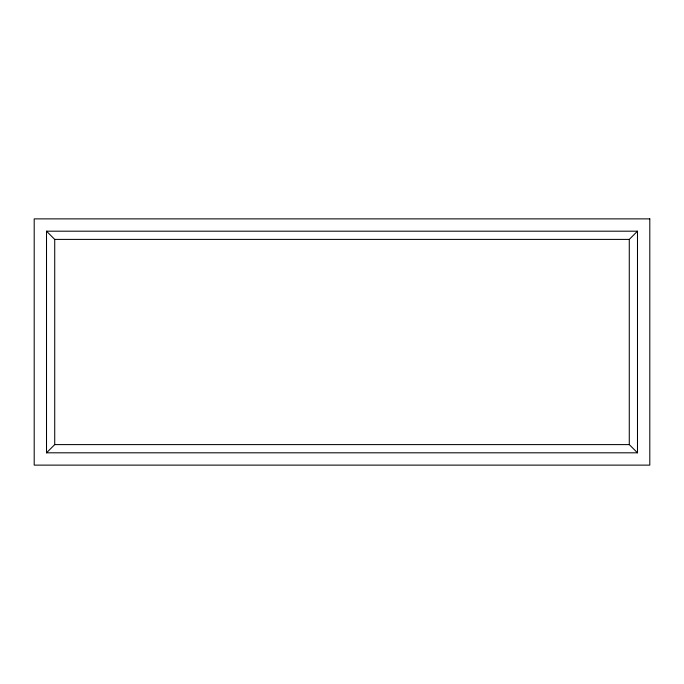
<?xml version="1.0" encoding="UTF-8"?>
<svg xmlns="http://www.w3.org/2000/svg" width="684" height="684" viewBox="0 0 684 684"><rect width="100%" height="100%" fill="white"/><g stroke="black" fill="none" stroke-linecap="round" stroke-linejoin="round"><path stroke-width="1.03" d="M46.512 452.808L54.72 444.6L629.28 444.6L637.488 452.808L637.488 231.192L46.512 231.192L46.512 452.808L637.488 452.808M46.512 231.192L54.72 239.4L629.28 239.4L637.488 231.192M629.28 239.4L629.28 444.6M54.72 239.4L54.72 444.6M649.8 218.88L34.2 218.88L34.2 465.12L649.8 465.12L649.8 218.88"/></g></svg>
